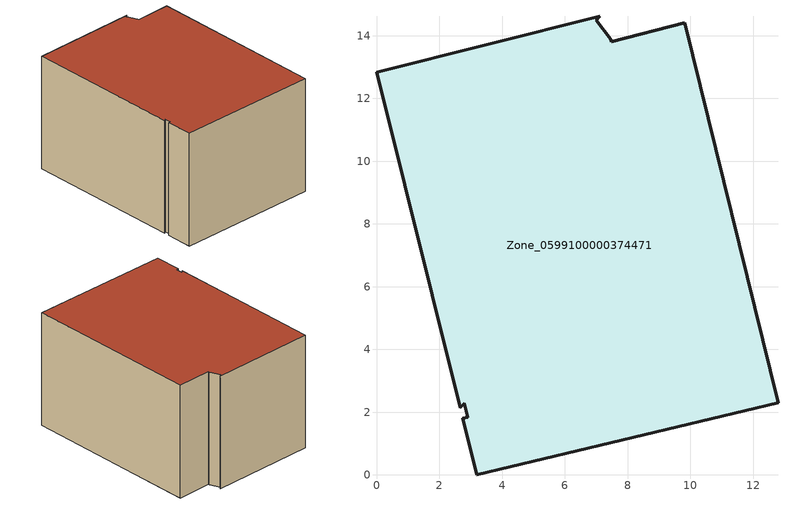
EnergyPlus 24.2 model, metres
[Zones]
Zone_0599100000374471
 floor ground (C_G): 12.8,2.3 3.2,0 2.75,1.81 2.9,1.85 2.79,2.29 2.67,2.14 0,12.84 7.12,14.63 7.01,14.5 7.46,13.89 7.48,13.81 9.83,14.4 z0
 wall outside (C_F): 12.8,2.3 9.83,14.4 7.48,13.81 7.46,13.89 7.01,14.5 7.12,14.63 0,12.84 2.67,2.14 2.79,2.29 2.9,1.85 2.75,1.81 3.2,0 12.8,2.3 z0:8.05
 roof outside (C_R): 3.2,0 12.8,2.3 9.83,14.4 7.48,13.81 7.46,13.89 7.01,14.5 7.12,14.63 0,12.84 2.67,2.14 2.79,2.29 2.9,1.85 2.75,1.81 z8.05
[BUILDING]
Pand.0599100000374471: North Axis=0; Terrain=City; Loads Convergence Tolerance Value=0.04; Temperature Convergence Tolerance Value=0.4; Solar Distribution=FullExterior; Maximum Number of Warmup Days=25; Minimum Number of Warmup Days=1
[Site:Location]
Rotterdam.The.Hague.AP_ZH_NLD Design_Conditions: Latitude=51.96; Longitude=4.45; Time Zone=1; Elevation=-4.5
[SITE:GROUNDTEMPERATURE:BUILDINGSURFACE]
18, 18, 18, 18, 18, 18, 18, 18, 18, 18, 18, 18
[MATERIAL] Thermal Absorptance=0.9; Solar Absorptance=0.7; Visible Absorptance=0.7
Name | Roughness | Thickness | Conductivity | Density | Specific Heat
G.D.1992-2005 | MediumSmooth | 0.15 | 0.06 | 540 | 1210
F.D.1992-2005 | Rough | 0.3 | 0.12 | 1920 | 840
R.D.1992-2005 | MediumRough | 0.2 | 0.08 | 1500 | 1000
[CONSTRUCTION]
C_G: G.D.1992-2005
C_F: F.D.1992-2005
C_R: R.D.1992-2005
[ZONE]
Zone_0599100000374471: Type=1; Multiplier=1; Ceiling Height=Autocalculate; Volume=Autocalculate; Floor Area=autocalculate; Part of Total Floor Area=Yes
[ZONEINFILTRATION:DESIGNFLOWRATE]
Infil_Zone_0599100000374471: Zone or ZoneList or Space or SpaceList=Zone_0599100000374471; Schedule=AlwaysOn; Design Flow Rate Calculation Method=Flow/Area; Flow Rate per Floor Area=0.0021; Constant Term Coefficient=1; Temperature Term Coefficient=0; Velocity Term Coefficient=0; Velocity Squared Term Coefficient=0
[HVACTEMPLATE:ZONE:IDEALLOADSAIRSYSTEM]
Zone_0599100000374471: Maximum Heating Supply Air Temperature=50; Minimum Cooling Supply Air Temperature=13; Maximum Heating Supply Air Humidity Ratio=0.0156; Minimum Cooling Supply Air Humidity Ratio=0.0077; Heating Limit=NoLimit; Cooling Limit=NoLimit; Dehumidification Control Type=ConstantSensibleHeatRatio; Cooling Sensible Heat Ratio=0.7; Dehumidification Setpoint=60; Humidification Control Type=None; Humidification Setpoint=30; Outdoor Air Method=None; Outdoor Air Flow Rate per Person=0.00944; Outdoor Air Flow Rate per Zone Floor Area=0; Outdoor Air Flow Rate per Zone=0; Demand Controlled Ventilation Type=None; Outdoor Air Economizer Type=NoEconomizer; Heat Recovery Type=None; Sensible Heat Recovery Effectiveness=0.7; Latent Heat Recovery Effectiveness=0.65
[ZONECONTROL:THERMOSTAT]
ThermostatControl_Zone_0599100000374471: Zone or ZoneList=Zone_0599100000374471; Control Type Schedule=DualSetpointControlType; Control 1=Thermostat_Zone_0599100000374471; Temperature Difference Between Cutout And Setpoint=0
[THERMOSTATSETPOINT:DUALSETPOINT]
Thermostat_Zone_0599100000374471: Heating Setpoint Temperature Schedule=HeatingSetpoint_Zone_0599100000374471; Cooling Setpoint Temperature Schedule=CoolingSetpoint_Zone_0599100000374471
[SCHEDULE:COMPACT]
HeatingSetpoint_Zone_0599100000374471: Through: 12/31, For: AllDays, Until: 24:00, 21
CoolingSetpoint_Zone_0599100000374471: Through: 12/31, For: AllDays, Until: 24:00, 24
DualSetpointControlType: Through: 12/31, For: AllDays, Until: 24:00, 4
AlwaysOn: Through: 12/31, For: AllDays, Until: 24:00, 1
